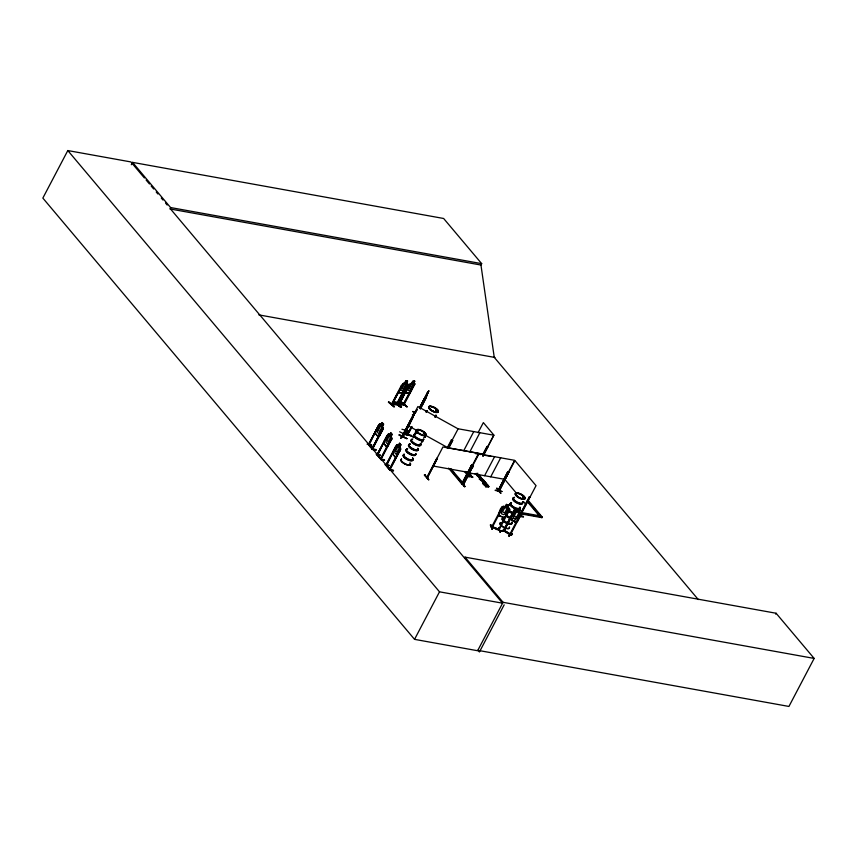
<?xml version="1.0" encoding="UTF-8"?>
<svg xmlns="http://www.w3.org/2000/svg" width="857" height="857" viewBox="0 0 857 857"><rect width="100%" height="100%" fill="white"/><g stroke="black" fill="none" stroke-linecap="round" stroke-linejoin="round"><path stroke-width="1.29" d="M379.94 435.12L378.258 436.834L375.259 433.288L376.041 430.493L375.195 433.331L378.323 436.963L379.908 435.056L383.229 428.843L382.372 426.465L382.533 428.039L380.24 432.41L378.601 433.513L377.391 432.067L377.723 429.432L380.015 425.061L381.076 425.051M388.521 445.308L386.828 447.14L391.82 439.03L390.953 436.652L391.113 438.227L388.821 442.598L387.182 443.701L385.971 442.255L386.303 439.62L388.596 435.249L389.656 435.238M391.82 439.03L391.842 437.702L388.746 434.103L389.656 435.11L390.813 432.764L392.185 434.317L390.867 436.684M400.487 449.454L399.758 447.108L400.99 444.762L399.608 443.208L398.462 445.565L397.616 444.569L396.684 444.912M397.327 455.753L395.634 457.595L400.615 449.486L400.573 448.147M500.252 532.047L498.678 527.558L500.242 532.09L500.027 531.533M512.261 533.804L512.443 534.457L508.715 535.829C519.621 530.944 501.677 539.428 512.293 533.847M460.787 481.195L464.773 486.712L460.777 481.891M464.794 485.908L464.708 486.647L460.455 481.891M500.67 493.075L496.781 488.062L500.959 493.193M412.388 414.884L412.571 414.52M415.002 412.678L412.828 411.435L415.056 412.56M422.287 404.397L423.872 399.244L422.372 404.44L423.551 402.426M424.718 398.462L424.59 399.448L427.011 394.091L419.726 407.953M426.4 397.423L420.498 408.896M426.732 394.831L424.976 398.184M427.204 395.013L427.557 392.474L427.504 393.352L428.779 390.899L427.075 393.556M428.779 390.899L420.23 408.768M427.932 392.956L428.007 392.324M428.189 392.185L428.425 391.542M424.783 397.927L423.604 401.322L428.693 390.856M399.63 431.799L407.386 435.463M410.214 423.144L402.801 436.781L403.615 435.945M404.075 433.106L403.272 433.899L413.353 414.584M402.833 436.706L403.293 433.567M403.572 433.428L402.876 437.038M403.84 433.556L403.165 435.913M406.914 438.58L399.105 435.11L399.319 434.595L406.861 438.655M410.835 421.623L410.985 420.648M414.102 415.377L414.263 414.402M414.67 413.62L414.831 412.838L414.349 413.32M415.152 413.256L415.259 412.635M415.656 412.228L415.816 411.242M415.741 412.26L415.945 411.167M394.188 402.029L399.962 406.893L394.091 402.083M401.472 402.179L406.946 406.668L401.365 401.804M407.021 407.032L401.258 402.147M523.488 517.071L519.031 516.3M371.842 448.864L381.847 429.807L372.259 449.304L375.955 450.171L372.452 449.25L383.175 428.821M384.386 460.048L380.851 459.491L390.428 440.005L380.422 459.052M389.989 470.15C398.933 470.996 388.05 471.157 389.592 468.811M386.903 447.161L383.775 443.519L384.547 440.669L383.85 443.53L386.914 447.043M407.493 383.465L403.401 383.497L402.447 384.29L398.376 392.806L402.629 392.817L404.461 390.481L407.696 384.15L407.503 383.325L406.25 383.422L407.471 381.076C404.697 379.758 405.854 384.365 403.336 383.443M406.186 390.653L405.511 392.977L409.7 392.935L411.531 390.599M406.25 390.642L405.597 392.892L409.635 392.881M418.023 432.26L417.198 432.089L417.873 431.917M417.563 432.282L417.83 432.474M417.937 432.421A5.367 1.928 27.7 0 1 420.016 429.753A5.367 1.928 27.7 0 1 426.004 434.992A5.367 1.928 27.7 0 1 417.937 432.421L418.023 432.346M429.475 408.735L429.893 409.153M429.678 408.875L430.193 409.228A5.367 1.928 27.7 0 0 438.281 411.735A5.367 1.928 27.7 0 0 432.292 406.507A5.367 1.928 27.7 0 0 430.214 409.175L429.914 408.746M430.128 408.671L430.31 409.153M423.454 433.074L424.204 432.924M424.322 432.967L423.487 433.181L424.965 433.738M424.729 433.246L424.751 433.878L423.84 433.535M436.481 409.667L435.731 409.828L436.245 410.246M436.117 410.278L437.199 410.289M516.182 495.56L516.782 495.775M516.953 495.517L516.825 495.999A5.367 1.928 27.7 0 1 519.01 493.278A5.367 1.928 27.7 0 1 524.998 498.517A5.367 1.928 27.7 0 1 516.932 495.946L516.3 495.475M523.252 497.092L522.663 496.46M523.445 496.557L523.531 497.231M522.995 496.524L523.916 497.071M405.436 434.081L411.66 436.095L405.307 433.91M462.662 483.059L462.287 483.187M463.573 484.591L462.844 484.43L478.956 453.878L514.618 460.316L498.645 490.89M411.071 419.534L409.796 422.222L410.749 420.466M405.479 430.428L407.664 434.649L411.756 426.775M407.429 434.178C409.325 432.474 407.825 436.309 406.282 430.471M144.405 177.977L130.885 161.93L67.81 150.553L42.85 198.085L414.542 639.354L477.617 650.731L503.048 602.31L464.997 557.136L464.526 558.025M131.292 164.737L132.535 162.369L443.637 218.481L481.688 263.656L480.959 265.038L494.253 357.348L698.284 599.568M132.535 162.369L170.575 207.544L169.857 208.926L480.959 265.038M388.639 402.072L394.209 406.989L388.35 402.137M371.06 447.857L368.349 444.644L378.558 425.672L368.971 445.158L372.056 448.822M368.574 444.687L379.34 424.204L380.208 424.022M378.323 425.629L368.596 445.008L368.671 443.905L369.313 444.408M376.094 430.525L379.362 424.29M392.302 403.776L392.077 404.686L402.062 385.629L401.376 385.457L391.392 404.472L396.77 404.429L406.111 386.528M381.001 425.04L382.297 422.587L381.076 424.922L380.154 423.915L383.197 427.568L383.229 428.843M403.347 383.368L391.574 404.675L398.933 391.049M371.767 445.222L367.471 444.022M382.211 426.475L383.604 424.129L382.286 426.497M405.875 381.151L403.347 384.279L401.055 388.639L400.958 390.503L402.629 390.492L404.493 388.607L406.796 384.247L406.314 383.475L407.643 381.054L405.79 381.022M372.099 448.864L381.847 429.807M372.174 448.918L372.42 448.125M406.7 385.414L396.405 404.622L403.851 389.892M391.67 404.665L396.909 404.643L407.621 384.182M399.148 404.772L408.939 385.575L398.409 404.59L403.84 404.536M414.638 383.497L414.756 384.354L414.574 383.443L413.32 383.54L414.713 381.172L412.87 381.129L411.703 383.529L409.421 384.322L398.644 404.783L409.464 384.354M375.72 449.925L372.591 448.929M414.606 381.247L412.945 381.269L410.417 384.397L408.125 388.757L408.028 390.621L409.7 390.61L411.574 388.724M400.98 407.107L401.494 406.711C394.863 399.662 392.624 401.065 401.012 407.064M413.77 385.521L403.24 404.547L404.204 403.851M379.64 458.056L376.93 454.831L387.139 435.859L377.562 455.346L380.637 459.009L381.001 458.313L381.429 458.752L381.097 459.491M403.24 404.504L409.164 393.363M411.51 388.885L414.713 381.172M377.155 454.874L387.846 434.381L388.81 434.113M413.47 385.704L403.54 404.761M377.53 455.292L377.251 454.092L377.894 454.596M384.675 440.712L387.953 434.478L388.789 434.21M386.914 435.817L377.209 455.206M398.741 404.783L403.979 404.761L414.767 384.268M389.581 435.227L390.888 432.774M390.803 436.663L392.024 434.328M401.162 402.201L406.925 406.657M380.754 459.116L390.428 440.005M380.851 459.491L391.756 439.009M401.922 429.271L409.582 431.221M412.785 411.649L415.206 412.281M385.693 465.233L386.057 464.548L386.7 465.051M385.725 465.287L395.945 446.315L386.357 465.801L385.961 465.33L396.652 444.837M385.982 465.651L386.432 464.698M395.709 446.272L386.336 465.737M402.747 435.656L400.84 438.173M411.906 418.012L412.592 418.387L402.436 437.477L401.837 437.134L414.938 412.56M412.056 418.248L414.349 413.877M415.87 411.135L414.724 413.513M409.325 423.819L406.057 430.964L405.779 430.493M411.971 418.773L416.009 411.135M402.436 437.477L412.881 417.423M398.387 445.683L399.608 443.208M419.459 407.836L427.557 392.474M385.779 465.147L389.357 465.469L384.857 464.665M419.416 408.125L427.643 392.517M419.694 408.253L423.797 400.423M399.598 447.118L400.83 444.783M420.262 408.478L426.84 396.191M407.439 434.263L410.974 427.514M399.233 450.45L399.823 450.921L399.233 450.45L389.228 469.497L386.903 466.669M407.611 434.585L411.231 427.6M399.469 450.493L389.592 469.572M412.013 426.861L407.739 434.328M399.587 450.878L389.571 469.872M389.924 468.865L389.903 469.947M424.954 474.692L424.376 475.024L428.757 479.802L424.943 474.692M427.857 476.953C427.3 475.935 425.929 477.692 427.354 477.488L437.338 458.474L436.738 458.366L426.861 477.553L427.922 476.963L427.225 476.867M426.979 477.574L442.94 446.979L478.602 453.407L462.523 484.012L462.984 483.294M426.893 477.542L427.493 477.649L437.338 458.474M447.108 448.029L451.382 439.92L452.057 440.294L451.382 439.92M447.729 448.19L451.939 440.166L452.678 440.434L448.479 448.457M447.783 448.404L458.152 428.779L493.803 435.206L482.93 455.924M448.34 448.286L452.678 440.434M463.776 450.611L473.76 431.596M478.067 432.678L483.359 422.608L493.921 435.152L483.048 455.87M469.904 451.714L479.888 432.699M466.936 473.064L464.944 471.457L467.14 472.668L466.358 473.782L467.483 473.332L469.915 474.446L469.818 473.685L469.915 474.446M460.98 481.602L460.402 481.934M466.047 473.407L467.14 472.668M466.358 473.782L467.686 472.935L470.118 474.05M462.298 483.744L472.4 464.794L471.789 464.687L461.741 483.691L462.48 483.819M463.808 483.712L463.337 484.409L462.041 484.173L462.352 483.198M473.353 465.372L463.466 484.569L473.353 465.372L472.753 465.265L462.823 484.269M463.005 484.484L463.948 483.873L463.391 483.819M472.689 477.092L470.257 475.989L468.929 476.835L469.711 475.71L467.515 474.499L469.915 475.592L471.039 475.142L471.157 475.914L470.247 476.267L472.689 477.092L470.247 476.267M468.929 476.835L470.257 475.989M468.618 476.46L469.711 475.71M469.507 476.106L467.301 474.896L469.915 475.592M469.7 475.989L471.039 475.142M482.791 454.51L487.001 446.497L487.74 446.765L487.001 446.497M482.93 454.671L487.14 446.658M482.791 455.763L487.901 446.529L483.273 455.903M476.738 474.639L479.309 475.635L476.792 475.356L476.738 474.639L480.027 475.881L478.163 476.363L480.027 475.881M474.671 473.717L477.874 473.321M480.081 477.188L477.435 476.117L479.309 475.635M477.66 476.374L477.649 475.721M477.863 475.978L480.284 476.792L478.517 476.749L478.581 477.467L481.034 477.081L478.367 475.967M479.824 476.278L479.781 475.592M483.23 479.684L483.905 481.398L481.109 480.531A1.553 0.557 27.7 0 1 480.745 479.941L479.545 479.02C484.173 478.185 485.833 483.048 481.323 480.134A1.553 0.557 27.7 0 1 480.948 479.545L479.545 479.02M481.12 480.006C485.94 480.466 481.088 482.148 481.323 479.609L483.648 480.67L481.323 479.609M484.591 475.71L494.575 456.695M483.477 480.102L479.331 479.417M486.701 483.798L483.787 483.005L482.952 483.573L482.855 482.823L486.701 483.798L483.841 483.723L483.134 482.234L483.187 482.941M482.952 483.573L483.327 482.909M483.402 483.444L487.055 484.794L483.466 484.162L483.402 483.444L487.772 485.073L485.051 485.448L487.772 485.073M485.78 482.716C486.101 484.237 485.715 481.591 483.809 482.352L482.77 481.977L484.869 482.266C485.469 480.616 480.531 481.002 483.423 482.287M483.466 484.162L484.044 483.327M484.869 482.266L484.816 481.559M485.266 485.051L488.608 486.069L488.715 486.83L484.301 485.158L487.055 484.794M484.591 485.49L484.516 484.762M486.433 483.487L486.487 484.194M485.426 486.487L488.147 486.123L485.426 486.487L488.715 486.83M490.718 476.813L500.702 457.799M485.715 486.83L488.918 486.433M487.558 485.469L487.462 484.698M414.542 639.354L439.502 591.823L67.81 150.553M495.378 490.472L501.848 491.35M498.003 490.793L507.815 471.596L498.078 490.836L498.131 489.904M498.581 491.072L508.854 472.111L498.945 491.5L499.588 490.815M508.619 472.068L499.042 491.554L498.645 491.125M490.397 524.998L492.164 529.144L491.007 524.763L490.397 525.009L492.154 529.026M502.223 508.351L501.527 508.105L502.223 508.351L492.218 527.516C491.222 524.302 494.778 530.022 499.149 530.022C499.877 527.398 497.36 530.976 498.785 528.908M502.266 506.701L491.511 527.226L492.047 526.605L498.581 529.208L492.571 526.905M492.314 527.398L492.679 526.701M507.655 507.644L508.865 505.266L506.358 504.345L505.18 506.841L503.498 507.119L501.206 511.479L501.484 513.814L503.83 514.671L506.069 513.257L508.362 508.887L507.515 507.644L508.737 505.309L506.412 504.494M508.33 510.579L509.069 510.976L508.33 510.579L498.485 529.787M491.682 527.301L499.042 529.851L499.481 529.187M506.358 515.625L509.711 509.358L499.063 529.99M501.699 531.254L505.03 529.497L501.366 530.976M514.232 510.011L503.413 530.579L510.29 535.036L521.056 514.489L520.745 513.268L515.443 509.733L514.232 510.011L515.475 509.711L516.932 510.697M520.231 515.978L519.599 515.571L509.658 534.65C512.807 534.04 509.722 534.993 503.498 530.462L514.286 510.086M503.927 530.89L514.114 511.865L513.482 511.447M504.012 530.933L514.114 511.865M512.09 520.167L518.196 508.34L520.51 509.84L514.254 521.559M520.37 513.9L529.39 496.728L529.98 497.189L529.39 496.728M520.606 513.943L529.615 496.771M509.551 534.532L510.097 533.804M519.653 516.107L520.113 515.153M520.735 514.329L529.744 497.146M510.226 535.014L510.804 534.297M515.903 522.534L510.601 519.085L511.018 516.332L510.461 519.149L515.925 522.652L517.853 520.788L521.152 514.511L520.852 513.204L519.203 512.132L519.91 513.739L517.617 518.099L515.475 519.224L513.322 517.821L513.15 515.207L515.443 510.836L517.007 510.804M540.606 517.424L540.917 516.825L527.301 500.659M520.938 513.879L541.903 517.66L542.213 517.06L527.751 499.888M504.173 604.828L479.427 651.973L478.088 650.377M775.639 614.137L776.099 613.248L464.997 557.136M776.099 613.248L814.15 658.422L788.933 706.447L477.831 650.334M471.168 467.483L471.029 466.679L472.057 467.515M400.872 438.281L402.908 435.367M404.461 390.481L402.629 392.817M388.81 401.772L394.402 406.593M395.709 402.19L401.301 407.011M504.43 517.714L506.412 515.625L504.43 517.714L498.517 515.518C499.17 512.293 500.07 507.269 503.498 506.091L509.347 508.222L509.722 509.401M515.871 522.556L517.789 520.724M377.541 454.499L380.369 455.281L376.973 454.692M388.939 465.587L385.586 464.997M502.041 491.532L495.164 490.204M396.534 403.733L397.134 403.733M396.245 404.408L396.673 404.408M399.137 404.118L399.48 404.086M490.782 525.084L492.164 529.144M504.644 529.358L505.234 529.23L501.666 531.147M430.257 408.832L429.593 408.832L430.203 409.132M437.134 410.61L436.931 409.925M417.788 432.346L417.509 432.357M516.642 495.357L516.921 495.903M522.631 496.439L523.209 497.274M523.316 496.492L522.995 496.407M522.641 496.749L523.916 497.231M503.67 529.797L504.569 530.226L503.948 529.808M509.99 533.911L504.345 530.483L510.676 534.19M508.844 535.839L512.175 534.222M416.481 410.149L417.241 409.764M416.566 410.171L417.209 409.86M467.344 472.539L468.79 472.464L467.89 472.818M470.461 475.871L471.361 475.517M380.229 423.926L379.34 424.204M381.44 458.838L377.819 454.853M462.105 482.973L462.801 483.102M498.121 489.883L498.87 490.033M397.337 403.936L396.898 403.958M398.826 403.883L398.494 404.568M403.604 403.851L404.408 404.054L403.797 404.022M477.435 476.117L479.106 476.031M402.212 436.288L402.972 436.716M410.471 383.615L414.574 383.572M402.062 385.629L401.376 385.457M409.132 385.746L408.446 385.575M398.462 392.731L402.629 392.742M392.067 404.001L396.427 403.936M396.62 404.108L392.195 403.979M403.497 404.054L398.966 404.065M391.842 404.45L391.981 403.968M403.69 404.215L399.276 404.097M398.462 445.694L397.402 445.704L395.109 450.064L394.777 452.71L395.988 454.146L397.627 453.053L399.919 448.682L399.758 447.108M484.301 485.158L486.851 485.191M462.501 483.991L462.062 483.926M436.202 409.85L436.716 409.775M436.47 410.085L436.706 410.085M423.819 433.01L424.397 433.171M437.477 458.634L436.738 458.366M473.493 465.544L472.753 465.265M507.815 471.596L508.555 471.864L498.324 490.654M462.769 484.28L463.444 484.398M428.757 479.802L424.386 475.014M520.135 515.839L523.477 516.492L519.77 516.16L520.349 515.475M170.575 207.544L481.688 263.656M258.846 314.883L494.982 357.476M448.168 447.793L483.819 454.221M475.431 453.61L480.681 454.564M483.305 455.035L491.157 456.449M397.541 444.547L400.583 448.211M400.615 449.486L389.839 469.936L387.128 466.711M367.085 444.151L371.584 444.933M372.602 448.993L375.944 449.539M472.764 467.419L471.361 466.294L470.836 467.054M372.613 449.507L375.955 450.171M376.094 454.21L380.122 455.153M432.956 465.983L468.618 472.421M468.983 472.893L504.634 479.32M381.172 459.116L384.525 459.781M381.194 459.695L384.536 460.359L381.183 459.77M485.073 481.87L483.027 481.559L483.809 482.352M484.601 481.955L482.352 481.623L482.92 482.63M486.048 483.027L483.134 482.234M483.627 483.262L482.855 482.823M482.652 483.219L483.412 483.659M483.573 483.402L485.341 483.723M389.978 469.561L393.331 470.204L393.342 470.782M519.171 512.132L540.146 515.914L539.835 516.503L527.837 502.266M519.942 513.043L542.213 517.06M503.048 602.31L814.15 658.422M439.502 591.823L502.577 603.199L170.586 209.054M471.029 465.962L471.768 466.262M436.877 410.503L435.924 409.967M499.374 529.283L498.71 529.037M461.987 483.884L471.789 464.687M484.794 485.094L488.147 486.123M476.524 475.035L479.577 475.989M483.187 483.841L487.247 485.094M405.511 433.513L411.746 435.506L411.649 436.106M470.996 466.401L471.564 466.658M498.624 515.464L504.409 517.617M498.303 490.097L499.01 490.193L498.506 490.729M464.74 471.853L467.129 472.935M470.054 476.385L472.486 477.488M399.105 434.992L406.882 438.645M498.828 491.072L514.918 460.563L536.043 485.64L519.995 516.203L519.631 515.785M407.986 433.931L406.025 430.385M402.287 436.481L402.811 436.77M402.619 437.381L401.783 437.07M458.056 428.832L417.905 406.55L401.879 437.134M407.921 425.565L417.102 430.653M425.136 435.11L448.082 447.847M424.461 433.01L424.772 433.556M516.6 511.586L518.753 512.989M514.307 515.957L516.46 517.349M471.961 466.379L472.603 467.022M436.834 409.85L437.209 410.385M369.238 444.665L372.881 448.64L372.238 448.179M498.603 527.944L499.942 531.918M372.474 448.5L372.516 449.304M389.86 469.133L386.625 465.308M496.567 488.458L500.574 493.161M460.552 481.548L464.773 486.712M529.99 503.509L532.54 506.541M534.243 508.565L536.793 511.597M538.496 513.611L541.903 517.66M504.934 479.566L516.771 493.621M523.531 501.645L526.059 504.655M450.975 468.768L463.648 483.819L462.352 483.584L449.668 468.533M451.51 470.364L454.039 473.375M456.577 476.385L459.116 479.395M460.798 481.398L463.337 484.409M448.511 468.126L462.041 484.173M382.233 422.565L383.604 424.129M146.086 179.981L149.472 183.987M151.153 185.99L153.692 189.001M156.22 192.011L157.913 194.014M161.287 198.031L162.98 200.035M165.519 203.045L167.201 205.048M405.8 430.535L407.921 434.692M518.999 509.358A5.367 1.928 27.7 0 1 511.886 506.873A5.367 1.928 27.7 0 1 511.329 503.423M519.685 507.644A5.453 1.96 27.7 0 1 513.729 507.708A5.453 1.96 27.7 0 1 511.436 503.07M522.438 502.406A5.453 1.96 27.7 0 1 517.114 502.791A5.453 1.96 27.7 0 1 513.418 497.938M519.91 507.055A5.367 1.928 27.7 0 1 514.671 507.43A5.367 1.928 27.7 0 1 511.029 502.663M522.374 503.316A5.367 1.928 27.7 0 1 516.964 503.07A5.367 1.928 27.7 0 1 512.85 498.603M513.322 498.292A5.367 1.928 27.7 0 1 514.082 498.174M519.824 507.376A5.453 1.96 27.7 0 1 513.868 507.44A5.453 1.96 27.7 0 1 511.575 502.802M522.577 502.138A5.453 1.96 27.7 0 1 517.253 502.523A5.453 1.96 27.7 0 1 513.557 497.671M522.663 501.806A5.367 1.928 27.7 0 1 516.803 501.859A5.367 1.928 27.7 0 1 514.543 497.296M512.69 512.7A5.367 1.928 27.7 0 1 508.469 509.797M511.597 522.888A5.367 1.928 27.7 0 1 506.358 523.263A5.367 1.928 27.7 0 1 502.716 518.496M512.015 523.241A5.453 1.96 27.7 0 1 505.876 522.663A5.453 1.96 27.7 0 1 502.813 518.142M509.294 527.269A5.367 1.928 27.7 0 1 503.434 527.323A5.367 1.928 27.7 0 1 501.174 522.77M509.422 526.98A5.346 1.918 27.7 0 1 503.595 527.034A5.346 1.918 27.7 0 1 501.345 522.491M512.058 522.009A5.367 1.928 27.7 0 1 506.819 522.384A5.367 1.928 27.7 0 1 503.177 517.607M512.165 519.085A5.378 1.928 27.7 0 1 510.997 518.796M509.744 518.324A5.378 1.928 27.7 0 1 506.305 516.193M511.972 522.331A5.453 1.96 27.7 0 1 506.016 522.395A5.453 1.96 27.7 0 1 503.723 517.757M509.904 518.046A5.453 1.96 27.7 0 1 506.412 515.882M510.044 517.778A5.453 1.96 27.7 0 1 505.759 514.821M511.458 517.917A5.378 1.928 27.7 0 1 505.984 514.521M513.536 513.954A5.367 1.928 27.7 0 1 508.844 511.361M512.432 513.214A5.388 1.928 27.7 0 1 508.983 511.072M512.507 513.054A5.388 1.928 27.7 0 1 508.276 510.14M435.859 415.356A5.453 1.96 27.7 0 1 434.638 416.92M426.208 411.703A5.453 1.96 27.7 0 1 426.84 410.889M435.945 415.024A5.367 1.928 27.7 0 1 435.495 416.459M426.625 412.067A5.367 1.928 27.7 0 1 427.065 410.632M435.71 415.624A5.453 1.96 27.7 0 1 435.26 417.08M426.068 411.971A5.453 1.96 27.7 0 1 427.472 411.049M426.133 411.821A5.367 1.928 27.7 0 1 427.364 411.403M424.879 436.106A5.367 1.928 27.7 0 1 423.679 437.648M415.559 433.139A5.367 1.928 27.7 0 1 415.999 431.714M422.887 440.83A5.346 1.918 27.7 0 1 421.505 441.73M413.428 437.241A5.346 1.918 27.7 0 1 413.395 436.127M413.867 435.827A5.346 1.918 27.7 0 1 414.617 435.71M422.737 441.141A5.367 1.928 27.7 0 1 421.365 442.051M413.245 437.552A5.367 1.928 27.7 0 1 413.685 436.117M425.104 435.827A5.453 1.96 27.7 0 1 424.665 437.274M416.148 433.556A5.453 1.96 27.7 0 1 416.866 431.253M425.254 435.56A5.453 1.96 27.7 0 1 424.804 437.006M416.288 433.288A5.453 1.96 27.7 0 1 417.005 430.975M425.511 435.859A5.367 1.928 27.7 0 1 424.89 436.652M416.02 432.26A5.367 1.928 27.7 0 1 417.22 430.728M420.455 444.408A5.367 1.928 27.7 0 1 415.217 444.783A5.367 1.928 27.7 0 1 411.574 440.005M420.176 443.38A5.453 1.96 27.7 0 1 416.009 444.815A5.453 1.96 27.7 0 1 411.671 439.662M418.141 448.811A5.367 1.928 27.7 0 1 412.281 448.864A5.367 1.928 27.7 0 1 410.021 444.301M418.28 448.49A5.346 1.918 27.7 0 1 412.442 448.554A5.346 1.918 27.7 0 1 410.192 444.012M418.248 448.629A5.388 1.928 27.7 0 1 412.367 448.682A5.388 1.928 27.7 0 1 410.107 444.108M423.626 439.512A5.453 1.96 27.7 0 1 416.877 438.58A5.453 1.96 27.7 0 1 415.195 434.295M420.916 443.53A5.367 1.928 27.7 0 1 416.309 444.205A5.367 1.928 27.7 0 1 411.564 439.437M412.035 439.127A5.367 1.928 27.7 0 1 412.795 439.02M423.208 439.159A5.367 1.928 27.7 0 1 417.348 439.213A5.367 1.928 27.7 0 1 415.088 434.649M420.83 443.851A5.453 1.96 27.7 0 1 415.506 444.237A5.453 1.96 27.7 0 1 411.81 439.384M423.765 439.245A5.453 1.96 27.7 0 1 417.016 438.302A5.453 1.96 27.7 0 1 415.334 434.028M423.69 439.395A5.367 1.928 27.7 0 1 416.641 437.606A5.367 1.928 27.7 0 1 415.549 433.771M412.603 459.363A5.367 1.928 27.7 0 1 407.364 459.738A5.367 1.928 27.7 0 1 403.722 454.96M412.838 459.073A5.453 1.96 27.7 0 1 407.514 459.47A5.453 1.96 27.7 0 1 403.818 454.617M410.289 463.766A5.367 1.928 27.7 0 1 405.05 464.151A5.367 1.928 27.7 0 1 401.408 459.373M410.428 463.444A5.346 1.918 27.7 0 1 405.211 463.83A5.346 1.918 27.7 0 1 401.59 459.073M417.873 449.272A5.346 1.918 27.7 0 1 412.656 449.657A5.346 1.918 27.7 0 1 409.035 444.901M409.903 462.855A5.388 1.928 27.7 0 1 405.779 464.269A5.388 1.928 27.7 0 1 401.494 459.17M417.541 448.286A5.388 1.928 27.7 0 1 413.428 449.7A5.388 1.928 27.7 0 1 409.132 444.612M415.591 453.835A5.453 1.96 27.7 0 1 409.635 453.889A5.453 1.96 27.7 0 1 407.343 449.25M412.56 457.745A5.367 1.928 27.7 0 1 408.457 459.159A5.367 1.928 27.7 0 1 404.183 454.081M415.356 454.114A5.367 1.928 27.7 0 1 410.117 454.489A5.367 1.928 27.7 0 1 406.475 449.721M412.474 458.067A5.453 1.96 27.7 0 1 408.296 459.491A5.453 1.96 27.7 0 1 403.958 454.339M415.731 453.557A5.453 1.96 27.7 0 1 409.775 453.621A5.453 1.96 27.7 0 1 407.482 448.982M415.999 453.867A5.367 1.928 27.7 0 1 409.357 452.935A5.367 1.928 27.7 0 1 407.696 448.725M479.599 478.227L481.805 479.202L479.342 477.713L480.563 477.531L482.534 478.999L479.641 478.174M479.802 477.831L482.062 478.677L479.181 477.895L479.941 478.956L482.33 479.395L479.727 477.81M393.352 451.114L392.581 453.974L395.698 457.606L392.645 453.931L393.427 451.125M380.669 425.833L378.376 430.203L379.587 431.639L381.879 427.268L380.669 425.833M382.318 423.358L381.911 424.14L382.683 425.061L383.1 424.29L382.318 423.358M404.236 384.268L401.944 388.639L403.604 388.617L405.897 384.257L404.236 384.268M405.961 381.536L405.554 382.318L407.032 381.526L405.961 381.536M411.306 384.386L409.014 388.746L410.674 388.735L412.967 384.365L411.306 384.386M413.042 381.654L412.624 382.436L414.102 381.644L413.042 381.654M389.249 436.02L386.957 440.391L388.167 441.826L390.46 437.456L389.249 436.02M390.899 433.546L390.492 434.328L391.263 435.249L391.681 434.478L390.899 433.546M398.055 446.476L395.763 450.836L396.973 452.282L399.266 447.911L398.055 446.476M399.705 444.001L399.287 444.783L400.069 445.704L400.476 444.922L399.705 444.001M504.762 507.58L502.47 511.94L504.805 512.797L507.098 508.426L504.762 507.58M506.605 504.998L506.198 505.78L507.708 506.326L508.115 505.544L506.605 504.998M518.41 509.112L518.003 509.883L519.396 510.783L519.803 510.011L518.41 509.112M516.707 496.407A5.346 1.918 27.7 0 0 524.741 498.956A5.346 1.918 27.7 0 0 518.774 493.75A5.346 1.918 27.7 0 0 516.707 496.407M516.825 496.128A5.388 1.928 27.7 0 0 524.923 498.71A5.388 1.928 27.7 0 0 518.913 493.45A5.388 1.928 27.7 0 0 516.825 496.128A5.388 1.928 27.7 0 0 524.934 498.699A5.388 1.928 27.7 0 0 518.913 493.461A5.388 1.928 27.7 0 0 516.825 496.128M508.394 509.915A5.388 1.928 27.7 0 0 512.625 512.84A5.388 1.928 27.7 0 1 508.394 509.904M429.989 409.625A5.346 1.918 27.7 0 0 438.023 412.185A5.346 1.918 27.7 0 0 432.057 406.968A5.346 1.918 27.7 0 0 429.989 409.625M430.107 409.357A5.388 1.928 27.7 0 0 438.206 411.938A5.388 1.928 27.7 0 0 432.185 406.679A5.388 1.928 27.7 0 0 430.107 409.357A5.388 1.928 27.7 0 0 438.195 411.938A5.388 1.928 27.7 0 0 432.185 406.689A5.388 1.928 27.7 0 0 430.096 409.367M417.713 432.871A5.346 1.918 27.7 0 0 425.747 435.431A5.346 1.918 27.7 0 0 419.78 430.225A5.346 1.918 27.7 0 0 417.713 432.871M417.82 432.614A5.388 1.928 27.7 0 0 425.929 435.195A5.388 1.928 27.7 0 0 419.909 429.935A5.388 1.928 27.7 0 0 417.82 432.614"/></g></svg>
